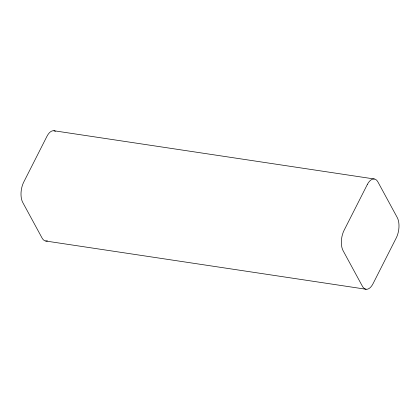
<?xml version="1.0" encoding="UTF-8"?>
<svg xmlns="http://www.w3.org/2000/svg" width="420" height="420" viewBox="0 0 420 420"><rect width="100%" height="100%" fill="white"/><g stroke="black" fill="none" stroke-linecap="round" stroke-linejoin="round"><path stroke-width="0.63" d="M53.933 130.746L374.288 178.983M45.712 241.017L366.067 289.254M55.43 131.303A14.616 7.313 -81.4 0 0 46.961 136.316L23.725 182.107A14.616 7.313 -81.4 0 0 22.743 202.44L42.053 238.004A14.616 7.313 -81.4 0 0 47.45 240.859M367.311 184.553L344.075 230.344A14.616 7.313 -81.4 0 0 343.093 250.682L362.402 286.241A14.616 7.313 -81.4 0 0 373.039 283.684L396.275 237.893A14.616 7.313 -81.4 0 0 397.257 217.56L377.947 181.997A14.616 7.313 -81.4 0 0 367.311 184.553"/></g></svg>
